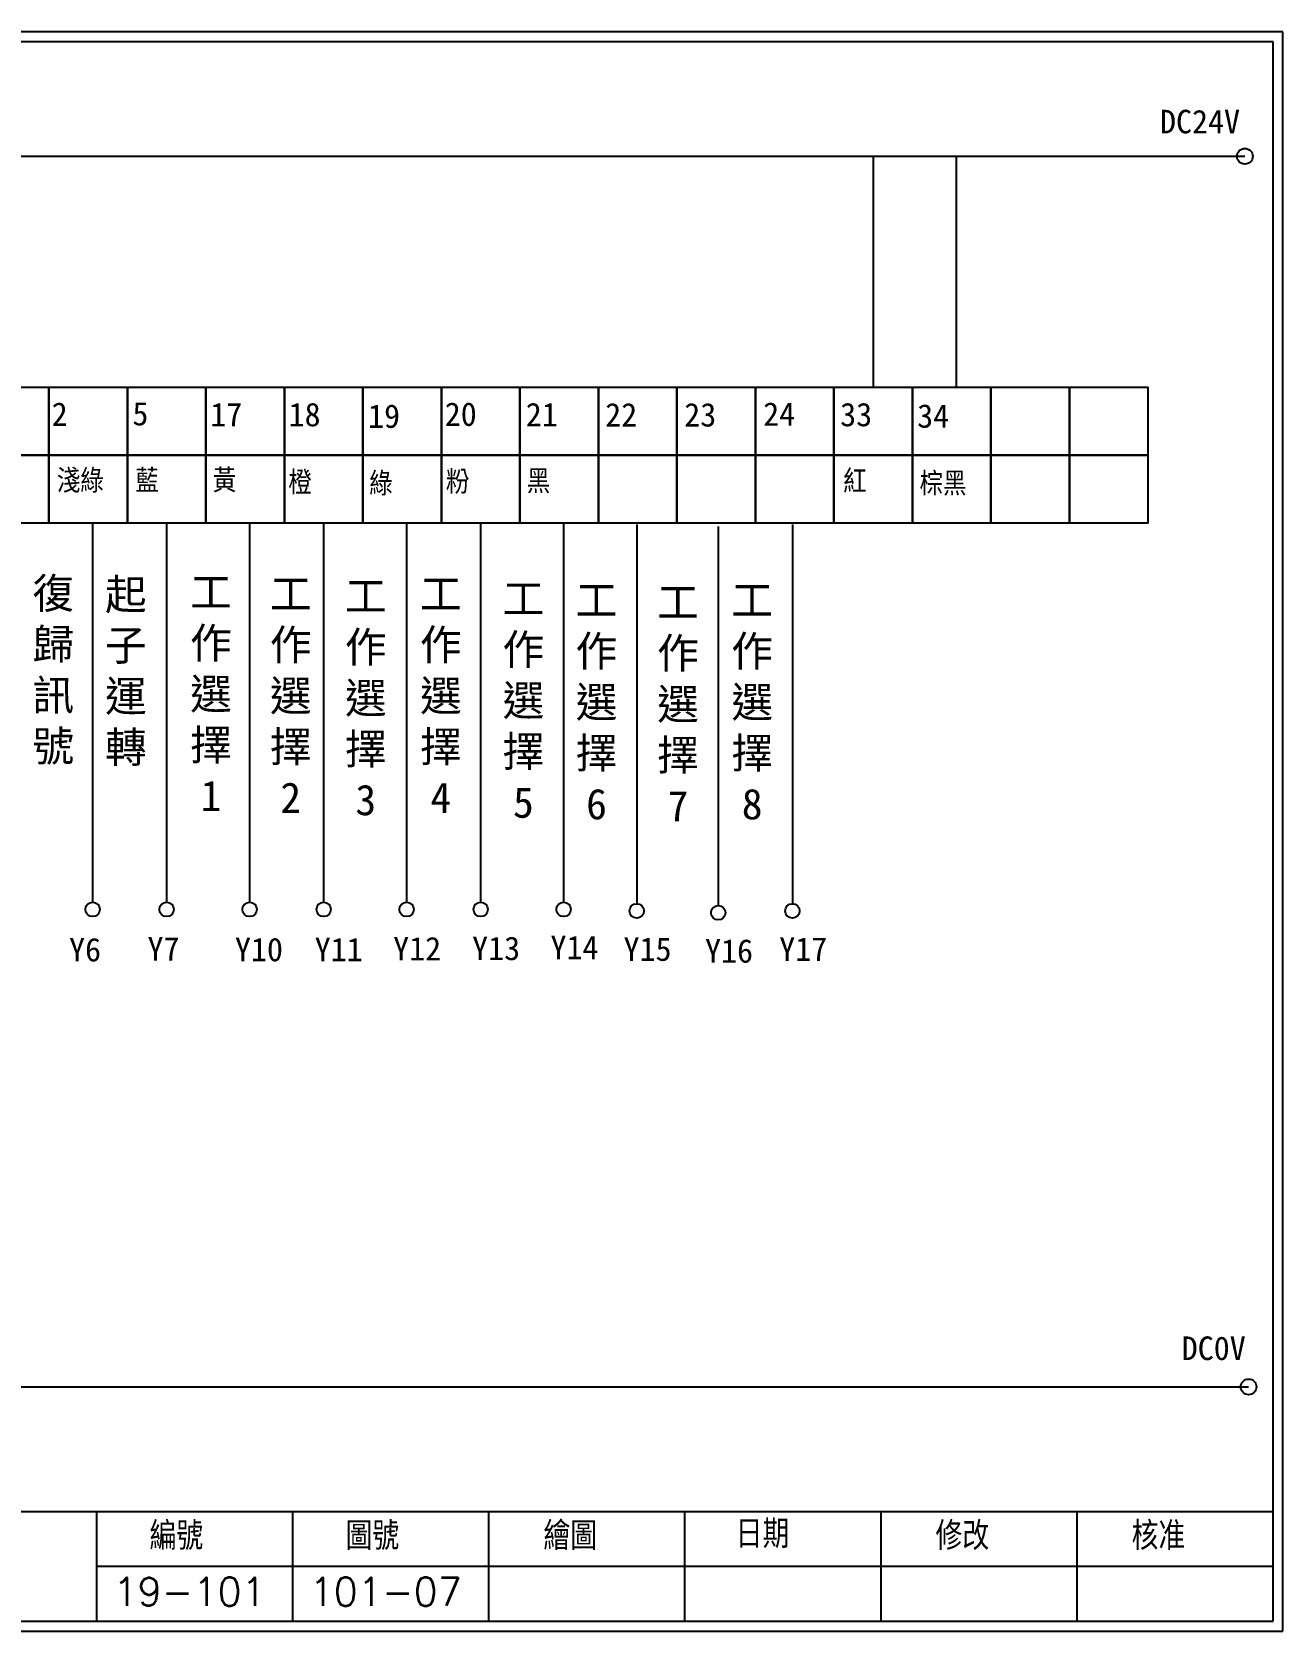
# Model space of a CAD drawing. Extents: x -3 to 1548, y -2 to 205.
# Drawn here: x 1388.7 to 1548.2, y -1.7 to 202.2 of the extents above; entities that cross this region are included whole.
import ezdxf

# ---------------------------------------------------------------- set-up
doc = ezdxf.new("R2010")
doc.units = 0
doc.header["$MEASUREMENT"] = 0
doc.layers.get('0').update_dxf_attribs({"color": 2, "linetype": 'CONTINUOUS'})
for name, color, linetype in [('DIM', 6, 'CONTINUOUS'), ('圖框層', 7, 'CONTINUOUS'), ('標尺寸層', 3, 'CONTINUOUS')]:
    doc.layers.add(name, color=color, linetype=linetype)
doc.styles.add('CNS', font='romanc.shx', dxfattribs={"bigfont": 'chineset.shx'})
doc.styles.add('STSL', font='simplex', dxfattribs={"bigfont": 'stsl'})
doc.styles.add('STYLE1', font='kaiu.ttf')

msp = doc.modelspace()

# ---------------------------------------------------------------- linework, layer by layer
at = {"color": 6}
for p, q in [((1396.43, 128.41), (1396.43, 91.23)), ((1405.87, 128.41), (1405.87, 91.23)), ((1416.45, 128.41), (1416.45, 91.23)), ((1425.89, 128.41), (1425.89, 91.23)), ((1436.47, 128.41), (1436.47, 91.23)), ((1445.91, 128.41), (1445.91, 91.23)), ((1456.49, 128.41), (1456.49, 91.23)), ((1465.81, 128.21), (1465.81, 91.03)), ((1476.2, 127.98), (1476.2, 90.8)), ((1485.66, 128.21), (1485.66, 91.03))]:
    msp.add_line(p, q, dxfattribs=at)
for points in [[(1380.84, 156.92), (1390.85, 156.92), (1390.85, 148.26), (1380.84, 148.26)], [(1390.85, 156.92), (1400.86, 156.92), (1400.86, 148.26), (1390.85, 148.26)], [(1400.86, 156.92), (1410.87, 156.92), (1410.87, 148.26), (1400.86, 148.26)], [(1410.87, 156.92), (1420.88, 156.92), (1420.88, 148.26), (1410.87, 148.26)], [(1420.88, 156.92), (1430.89, 156.92), (1430.89, 148.26), (1420.88, 148.26)], [(1430.89, 156.92), (1440.9, 156.92), (1440.9, 148.26), (1430.89, 148.26)], [(1440.9, 156.92), (1450.91, 156.92), (1450.91, 148.26), (1440.9, 148.26)], [(1450.91, 156.92), (1460.92, 156.92), (1460.92, 148.26), (1450.91, 148.26)], [(1460.92, 156.92), (1470.93, 156.92), (1470.93, 148.26), (1460.92, 148.26)], [(1470.93, 156.92), (1480.94, 156.92), (1480.94, 148.26), (1470.93, 148.26)], [(1480.94, 156.92), (1490.95, 156.92), (1490.95, 148.26), (1480.94, 148.26)], [(1490.95, 156.92), (1500.96, 156.92), (1500.96, 148.26), (1490.95, 148.26)], [(1500.96, 156.92), (1510.97, 156.92), (1510.97, 148.26), (1500.96, 148.26)], [(1510.97, 156.92), (1520.98, 156.92), (1520.98, 148.26), (1510.97, 148.26)], [(1520.98, 156.92), (1530.99, 156.92), (1530.99, 148.26), (1520.98, 148.26)], [(1380.84, 148.26), (1390.85, 148.26), (1390.85, 139.59), (1380.84, 139.59)], [(1390.85, 148.26), (1400.86, 148.26), (1400.86, 139.59), (1390.85, 139.59)], [(1400.86, 148.26), (1410.87, 148.26), (1410.87, 139.59), (1400.86, 139.59)], [(1410.87, 148.26), (1420.88, 148.26), (1420.88, 139.59), (1410.87, 139.59)], [(1420.88, 148.26), (1430.89, 148.26), (1430.89, 139.59), (1420.88, 139.59)], [(1430.89, 148.26), (1440.9, 148.26), (1440.9, 139.59), (1430.89, 139.59)], [(1440.9, 148.26), (1450.91, 148.26), (1450.91, 139.59), (1440.9, 139.59)], [(1450.91, 148.26), (1460.92, 148.26), (1460.92, 139.59), (1450.91, 139.59)], [(1460.92, 148.26), (1470.93, 148.26), (1470.93, 139.59), (1460.92, 139.59)], [(1470.93, 148.26), (1480.94, 148.26), (1480.94, 139.59), (1470.93, 139.59)], [(1480.94, 148.26), (1490.95, 148.26), (1490.95, 139.59), (1480.94, 139.59)], [(1490.95, 148.26), (1500.96, 148.26), (1500.96, 139.59), (1490.95, 139.59)], [(1500.96, 148.26), (1510.97, 148.26), (1510.97, 139.59), (1500.96, 139.59)], [(1510.97, 148.26), (1520.98, 148.26), (1520.98, 139.59), (1510.97, 139.59)], [(1520.98, 148.26), (1530.99, 148.26), (1530.99, 139.59), (1520.98, 139.59)]]:
    msp.add_lwpolyline(points, close=True, dxfattribs=at)
for centre in [(1543.35, 186.37), (1543.83, 29.4)]:
    msp.add_circle(centre, 1, dxfattribs=at)
at = {"layer": 'DIM', "color": 6, "linetype": 'Continuous'}
for p, q in [((1396.43, 139.59), (1396.43, 110.76)), ((1405.87, 139.59), (1405.87, 110.76)), ((1416.45, 139.59), (1416.45, 110.76)), ((1425.89, 139.59), (1425.89, 110.76)), ((1436.47, 139.59), (1436.47, 110.76)), ((1445.91, 139.59), (1445.91, 110.76)), ((1456.49, 139.59), (1456.49, 110.76)), ((1465.81, 139.39), (1465.81, 110.55)), ((1476.2, 139.16), (1476.2, 110.32)), ((1485.66, 139.39), (1485.66, 110.55))]:
    msp.add_line(p, q, dxfattribs=at)
at = {"layer": '圖框層', "color": 7}
for p, q in [((1548.21, 202.23), (1261.21, 202.23)), ((1548.21, -1.74), (1548.21, 202.23)), ((1546.96, 200.98), (1262.46, 200.98)), ((1546.96, -0.49), (1546.96, 200.98)), ((1262.46, 13.51), (1546.96, 13.51)), ((1396.96, -0.49), (1396.96, 13.51)), ((1421.96, -0.49), (1421.96, 13.51)), ((1446.96, -0.49), (1446.96, 13.51)), ((1471.96, -0.49), (1471.96, 13.51)), ((1496.96, -0.49), (1496.96, 13.51)), ((1521.96, -0.49), (1521.96, 13.51)), ((1396.96, 6.51), (1546.96, 6.51)), ((1261.21, -1.74), (1548.21, -1.74)), ((1262.46, -0.49), (1546.96, -0.49))]:
    msp.add_line(p, q, dxfattribs=at)
at = {"layer": '標尺寸層', "color": 6}
for p, q in [((1265.76, 186.37), (1543.35, 186.37)), ((1495.96, 186.37), (1495.96, 156.92)), ((1506.55, 186.37), (1506.55, 156.92)), ((1265.96, 29.4), (1543.83, 29.4))]:
    msp.add_line(p, q, dxfattribs=at)
for centre in [(1396.43, 90.31), (1405.87, 90.31), (1416.45, 90.31), (1425.89, 90.31), (1436.47, 90.31), (1445.91, 90.31), (1456.49, 90.31), (1465.81, 90.11), (1476.2, 89.88), (1485.66, 90.11)]:
    msp.add_circle(centre, 0.92, dxfattribs=at)

# ---------------------------------------------------------------- texts
at = {"color": 6, "char_height": 3, "width": 10.01, "attachment_point": 1}
for s, insert in [('2', (1391.21, 154.98)), ('5', (1401.51, 155.04)), ('17', (1411.43, 154.93)), ('18', (1421.42, 154.93)), ('19', (1431.55, 154.73)), ('20', (1441.33, 154.98)), ('21', (1451.66, 154.93)), ('22', (1461.79, 154.9)), ('23', (1471.87, 154.9)), ('24', (1481.93, 154.99)), ('33', (1491.75, 154.93)), ('34', (1501.57, 154.75)), ('{\\Fromanc,chineset|c136;淺綠}', (1391.87, 146.46)), ('{\\Fromanc,chineset|c136;藍}', (1401.88, 146.46)), ('{\\Fromanc,chineset|c136;黃}', (1411.74, 146.51)), ('{\\Fromanc,chineset|c136;橙}', (1421.39, 146.24)), ('{\\Fromanc,chineset|c136;綠}', (1431.71, 146.1)), ('{\\Fromanc,chineset|c136;粉}', (1441.48, 146.32)), ('{\\Fromanc,chineset|c136;黑}', (1451.78, 146.39)), ('{\\Fromanc,chineset|c136;紅}', (1492.13, 146.39)), ('{\\Fromanc,chineset|c136;棕黑}', (1501.86, 146.1)), ('Y6', (1393.43, 86.67)), ('Y7', (1403.43, 86.78)), ('Y10', (1414.58, 86.69)), ('Y11', (1424.75, 86.69)), ('Y12', (1434.75, 86.8)), ('Y13', (1444.82, 86.84)), ('Y14', (1454.81, 86.95)), ('Y15', (1464.13, 86.74)), ('Y16', (1474.52, 86.51)), ('Y17', (1483.98, 86.74))]:
    msp.add_mtext(s, dxfattribs=dict(at, insert=insert))
at = {"layer": 'DIM', "color": 6, "linetype": 'Continuous', "style": 'STYLE1'}
for s, p in [('DC24V', (1532.53, 189.3)), ('DC0V', (1535.3, 32.83))]:
    msp.add_text(s, height=3, dxfattribs=at).set_placement(p)
at = {"layer": '圖框層', "color": 4, "style": 'STSL'}
for s, p in [('編號', (1403.68, 8.59)), ('圖號', (1428.68, 8.59)), ('繪圖', (1453.91, 8.6)), ('日期', (1478.43, 8.84)), ('修改', (1503.91, 8.6)), ('核准', (1528.91, 8.6)), ('19-101', (1399.08, 1.48)), ('101-07', (1424.08, 1.48))]:
    msp.add_text(s, height=3.6, dxfattribs=at).set_placement(p)
at = {"layer": '標尺寸層', "color": 7, "char_height": 3.9, "width": 8.6627, "attachment_point": 5, "style": 'CNS'}
for s, insert in [('{\\fDFKai-SB|b0|i0|c136|p65;\\H0.51282x;\\P\\H1.25x;\\P\\H1.56x;復歸訊號}', (1391.42, 124.41)), ('{\\fDFKai-SB|b0|i0|c136|p65;\\H0.51282x;\\P\\H1.25x;\\P\\H1.56x;起子運轉}', (1400.67, 124.28)), ('{\\fDFKai-SB|b0|i0|c136|p65;\\H0.51282x;\\P\\H1.25x;\\P\\H1.56x;工作選擇\\P1}', (1411.52, 121.54)), ('{\\fDFKai-SB|b0|i0|c136|p65;\\H0.51282x;\\P\\H1.25x;\\P\\H1.56x;工作選擇\\P2}', (1421.69, 121.31)), ('{\\fDFKai-SB|b0|i0|c136|p65;\\H0.51282x;\\P\\H1.25x;\\P\\H1.56x;工作選擇\\P3}', (1431.26, 120.99)), ('{\\fDFKai-SB|b0|i0|c136|p65;\\H0.51282x;\\P\\H1.25x;\\P\\H1.56x;工作選擇\\P4}', (1440.83, 121.31)), ('{\\fDFKai-SB|b0|i0|c136|p65;\\H0.51282x;\\P\\H1.25x;\\P\\H1.56x;工作選擇\\P5}', (1451.36, 120.67)), ('{\\fDFKai-SB|b0|i0|c136|p65;\\H0.51282x;\\P\\H1.25x;\\P\\H1.56x;工作選擇\\P6}', (1460.68, 120.47)), ('{\\fDFKai-SB|b0|i0|c136|p65;\\H0.51282x;\\P\\H1.25x;\\P\\H1.56x;工作選擇\\P7}', (1471.07, 120.24)), ('{\\fDFKai-SB|b0|i0|c136|p65;\\H0.51282x;\\P\\H1.25x;\\P\\H1.56x;工作選擇\\P8}', (1480.53, 120.47))]:
    msp.add_mtext(s, dxfattribs=dict(at, insert=insert))

doc.saveas('drawing.dxf')
